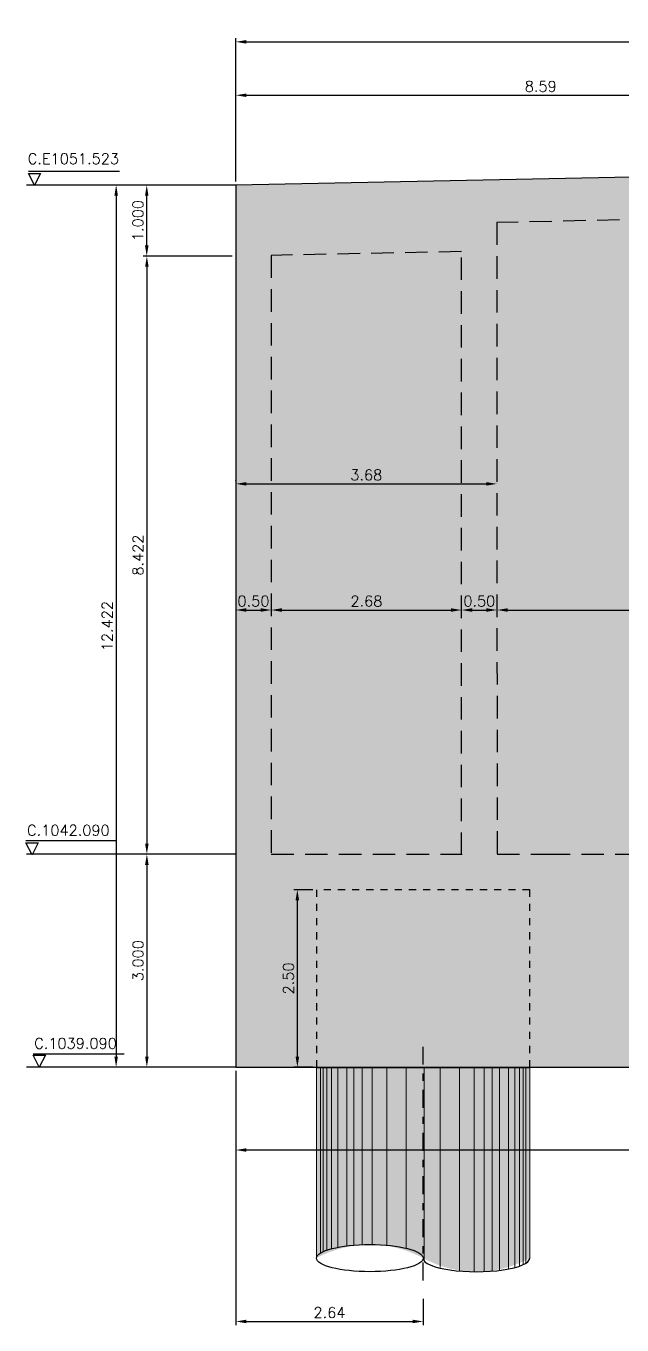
# Model space of a CAD drawing. Header units: metres. Extents: x 1080427 to 1081241, y 976768 to 977191.
# Drawn here: x 1080815.93 to 1080824.33, y 977058.74 to 977077.03 of the extents above; entities that cross this region are included whole.
import ezdxf

# ---------------------------------------------------------------- set-up
doc = ezdxf.new("R2010")
doc.units = ezdxf.units.M
doc.header["$LTSCALE"] = 25.4
doc.linetypes.add('DASHDOT', pattern=[1, 0.5, -0.25, 0, -0.25])
doc.linetypes.add('HIDDEN', pattern=[0.375, 0.25, -0.125])
for name, color, linetype in [('CONTRAPESO', 3, 'Continuous'), ('COT', 1, 'Continuous'), ('DIMCONTRAPESO', 1, 'Continuous'), ('PROY', 9, 'HIDDEN'), ('PROYECC', 251, 'HIDDEN')]:
    doc.layers.add(name, color=color, linetype=linetype)
for name, color, linetype, lineweight in [('COTA', 1, 'Continuous', 30), ('EJEPILOTE', 145, 'DASHDOT', 30), ('OTROS', 8, 'Continuous', 5), ('SOLIDOREFCONT', 254, 'Continuous', 5)]:
    doc.layers.add(name, color=color, linetype=linetype, lineweight=lineweight)
doc.styles.add('romans', font='romans.shx')
doc.dimstyles.new('Copy 75', dxfattribs={"dimtxt": 0.15, "dimasz": 0.15, "dimexe": 0.05, "dimexo": 0.05, "dimgap": 0.05, "dimtad": 1, "dimzin": 0, "dimdsep": 46, "dimtxsty": 'romans', "dimcen": 0.002, "dimclrd": 1, "dimclre": 1, "dimclrt": 3, "dimadec": 4, "dimazin": 0, "dimtfac": 1, "dimtofl": 0, "dimtmove": 1, "dimatfit": 3, "dimfxl": 1, "dimtolj": 1, "dimtzin": 0, "dimarcsym": 1})

# ---------------------------------------------------------------- blocks, each defined once
blk = doc.blocks.new('PILOTE')
h = blk.add_hatch(color=256)
h.dxf.hatch_style = 1
h.set_gradient(color1=(51, 51, 51), color2=(173, 173, 173), tint=1, name='INVCYLINDER')
edge = h.paths.add_edge_path()
edge.add_line((1080656.416834545, 977060.1590362525), (1080656.416834545, 977062.8369320101))
edge.add_line((1080656.416834545, 977062.8369320101), (1080659.417876804, 977062.8369320101))
edge.add_line((1080659.417876804, 977062.8369320101), (1080659.417876804, 977060.1590362525))
edge.add_arc((1080658.66761624, 977061.5370580803), 1.569023604932751, 241.43402734232131, 298.56597265767874, ccw=False)
edge.add_arc((1080657.16709511, 977058.7797854457), 1.570103086822714, 61.45547212311708, 118.5445278768829)
at = {"layer": 'COT'}
blk.add_ellipse((1080657.16709511, 977060.1590362525), major_axis=(0.7502605647517244, 0), ratio=0.2543813295763042, dxfattribs=at)
blk.add_ellipse((1080658.66761624, 977060.1590362525), major_axis=(0.7502605647517244, 0), ratio=0.2543813295763042, start_param=3.141592653589792, end_param=6.283185307179586, dxfattribs=at)
at = {"layer": 'EJEPILOTE', "ltscale": 0.02}
blk.add_line((1080657.918716831, 977059.8447110992), (1080657.918716831, 977063.1356790137), dxfattribs=at)
at = {"layer": 'OTROS'}
for p, q in [((1080656.472292364, 977062.8369320101), (1080656.472292364, 977060.2310491129)), ((1080656.510527515, 977062.8369320101), (1080656.510527515, 977060.2513910077)), ((1080656.561507698, 977062.8369320101), (1080656.561507698, 977060.2717001326)), ((1080656.625232968, 977062.8369320101), (1080656.625232968, 977060.2910394119)), ((1080656.714448302, 977062.8369320101), (1080656.714448302, 977060.3112408698)), ((1080656.841898815, 977062.8369320101), (1080656.841898815, 977060.3310285627)), ((1080656.943859208, 977062.8369320101), (1080656.943859208, 977060.3412444418)), ((1080657.058564661, 977062.8369320101), (1080657.058564661, 977060.3478811213)), ((1080657.198760206, 977062.8369320101), (1080657.198760206, 977060.3497184741)), ((1080657.405764051, 977062.8369320101), (1080657.405764051, 977060.3399741807)), ((1080657.679471079, 977062.8369320101), (1080657.679471079, 977060.2984506316)), ((1080657.932716831, 977062.8369320101), (1080657.932716831, 977060.1206139127)), ((1080658.155240271, 977062.8369320101), (1080658.155240271, 977060.0266473495)), ((1080658.428947299, 977062.8369320101), (1080658.428947299, 977059.9780983244)), ((1080658.635951144, 977062.8369320101), (1080658.635951144, 977059.968354031)), ((1080658.776146688, 977062.8369320101), (1080658.776146688, 977059.9701913837)), ((1080658.890852141, 977062.8369320101), (1080658.890852141, 977059.9768280633)), ((1080658.992812535, 977062.8369320101), (1080658.992812535, 977059.9870439423)), ((1080659.120263048, 977062.8369320101), (1080659.120263048, 977060.0068316353)), ((1080659.209478382, 977062.8369320101), (1080659.209478382, 977060.0266473495)), ((1080659.273203652, 977062.8369320101), (1080659.273203652, 977060.0463723725)), ((1080659.324183835, 977062.8369320101), (1080659.324183835, 977060.0666814975)), ((1080659.362418986, 977062.8369320101), (1080659.362418986, 977060.0870233923)), ((1080656.625232968, 977060.0270330932), (1080656.625232968, 977060.0266473495))]:
    blk.add_line(p, q, dxfattribs=at)
blk.add_lwpolyline([(1080656.416834545, 977060.1590362525), (1080656.416834545, 977062.8369320101), (1080659.417876804, 977062.8369320101), (1080659.417876804, 977060.1590362525)], dxfattribs=at)
blk = doc.blocks.new('*D259')
at = {"layer": 'COTA', "color": 1, "lineweight": -2, "transparency": 16777216}
for p, q in [((1080818.887870667, 977074.8403397719), (1080818.887870667, 977076.8566790834)), ((1080819.037870667, 977076.8066790834), (1080835.917961433, 977076.8066790834)), ((1080836.067961433, 977075.1838015871), (1080836.067961433, 977076.8566790834))]:
    blk.add_line(p, q, dxfattribs=at)
at = {"layer": 'COTA', "color": 1, "transparency": 16777216}
for points in [[(1080819.037870667, 977076.8316790834), (1080819.037870667, 977076.7816790834), (1080818.887870667, 977076.8066790834)], [(1080835.917961433, 977076.8316790834), (1080835.917961433, 977076.7816790834), (1080836.067961433, 977076.8066790834)]]:
    blk.add_solid(points, dxfattribs=at)
at = {"layer": 'Defpoints', "color": 0, "transparency": 16777216}
for p in [(1080836.067961433, 977076.8066790834), (1080836.067961433, 977075.133801587), (1080818.887870667, 977074.7903397719)]:
    blk.add_point(p, dxfattribs=at)
at = {"layer": 'COTA', "color": 3, "transparency": 16777216, "insert": (1080827.47791605, 977076.9316790834), "char_height": 0.15, "attachment_point": 5, "style": 'romans'}
blk.add_mtext('\\A1;17.18', dxfattribs=at)
blk = doc.blocks.new('*D262')
at = {"layer": 'COTA', "color": 1, "lineweight": -2, "transparency": 16777216}
blk.add_line((1080819.037870667, 977068.8062600595), (1080819.237892481, 977068.8062600595), dxfattribs=at)
at = {"layer": 'COTA', "color": 1, "transparency": 16777216}
for points in [[(1080819.037870667, 977068.8312600595), (1080819.037870667, 977068.7812600594), (1080818.887870667, 977068.8062600595)], [(1080819.237892481, 977068.8312600595), (1080819.237892481, 977068.7812600594), (1080819.387892481, 977068.8062600595)]]:
    blk.add_solid(points, dxfattribs=at)
at = {"layer": 'Defpoints', "color": 0, "transparency": 16777216}
for p in [(1080818.887870667, 977068.8062600595), (1080819.387892481, 977068.8062600595), (1080819.387892481, 977068.8062600595)]:
    blk.add_point(p, dxfattribs=at)
at = {"layer": 'COTA', "color": 3, "transparency": 16777216, "insert": (1080819.137881574, 977068.9312600595), "char_height": 0.15, "attachment_point": 5, "style": 'romans'}
blk.add_mtext('\\A1;0.50', dxfattribs=at)
blk = doc.blocks.new('*D263')
at = {"layer": 'COTA', "color": 1, "lineweight": -2, "transparency": 16777216}
for p, q in [((1080819.387892481, 977068.7562600594), (1080819.387892481, 977068.7562192818)), ((1080819.537892481, 977068.8062192819), (1080821.91785715, 977068.8062192819))]:
    blk.add_line(p, q, dxfattribs=at)
at = {"layer": 'COTA', "color": 1, "transparency": 16777216}
for points in [[(1080819.537892481, 977068.8312192819), (1080819.537892481, 977068.7812192818), (1080819.387892481, 977068.8062192819)], [(1080821.91785715, 977068.8312192819), (1080821.91785715, 977068.7812192818), (1080822.06785715, 977068.8062192819)]]:
    blk.add_solid(points, dxfattribs=at)
at = {"layer": 'Defpoints', "color": 0, "transparency": 16777216}
for p in [(1080819.387892481, 977068.8062600595), (1080822.06785715, 977068.8062192819), (1080822.06785715, 977068.8062192819)]:
    blk.add_point(p, dxfattribs=at)
at = {"layer": 'COTA', "color": 3, "transparency": 16777216, "insert": (1080820.727874816, 977068.9312192819), "char_height": 0.15, "attachment_point": 5, "style": 'romans'}
blk.add_mtext('\\A1;2.68', dxfattribs=at)
blk = doc.blocks.new('*D264')
at = {"layer": 'COTA', "color": 1, "lineweight": -2, "transparency": 16777216}
blk.add_line((1080822.21785715, 977068.8062192819), (1080822.417878964, 977068.8062192819), dxfattribs=at)
at = {"layer": 'COTA', "color": 1, "transparency": 16777216}
for points in [[(1080822.21785715, 977068.8312192819), (1080822.21785715, 977068.7812192818), (1080822.06785715, 977068.8062192819)], [(1080822.417878964, 977068.8312192819), (1080822.417878964, 977068.7812192818), (1080822.567878964, 977068.8062192819)]]:
    blk.add_solid(points, dxfattribs=at)
at = {"layer": 'Defpoints', "color": 0, "transparency": 16777216}
for p in [(1080822.06785715, 977068.8062192819), (1080822.567878964, 977068.8062192819), (1080822.567878964, 977068.8062192819)]:
    blk.add_point(p, dxfattribs=at)
at = {"layer": 'COTA', "color": 3, "transparency": 16777216, "insert": (1080822.317868057, 977068.9312192819), "char_height": 0.15, "attachment_point": 5, "style": 'romans'}
blk.add_mtext('\\A1;0.50', dxfattribs=at)
blk = doc.blocks.new('*D265')
at = {"layer": 'COTA', "color": 1, "lineweight": -2, "transparency": 16777216}
for p, q in [((1080822.567878964, 977068.7562192818), (1080822.567878964, 977068.7560949981)), ((1080822.717878964, 977068.8060949981), (1080832.237855628, 977068.8060949981))]:
    blk.add_line(p, q, dxfattribs=at)
at = {"layer": 'COTA', "color": 1, "transparency": 16777216}
for points in [[(1080822.717878964, 977068.8310949982), (1080822.717878964, 977068.7810949981), (1080822.567878964, 977068.8060949981)], [(1080832.237855628, 977068.8310949982), (1080832.237855628, 977068.7810949981), (1080832.387855628, 977068.8060949981)]]:
    blk.add_solid(points, dxfattribs=at)
at = {"layer": 'Defpoints', "color": 0, "transparency": 16777216}
for p in [(1080822.567878964, 977068.8062192819), (1080832.387855628, 977068.8060949981), (1080832.387855628, 977068.8060949981)]:
    blk.add_point(p, dxfattribs=at)
at = {"layer": 'COTA', "color": 3, "transparency": 16777216, "insert": (1080827.477867296, 977068.9310949981), "char_height": 0.15, "attachment_point": 5, "style": 'romans'}
blk.add_mtext('\\A1;9.82', dxfattribs=at)
blk = doc.blocks.new('*D269')
at = {"layer": 'COTA', "color": 1, "lineweight": -2, "transparency": 16777216}
for p, q in [((1080818.887870667, 977062.3180987905), (1080818.887870667, 977061.1520872739)), ((1080836.067871102, 977062.31750519), (1080836.067871102, 977061.1520872739)), ((1080835.917871102, 977061.2020872739), (1080819.037870667, 977061.2020872739))]:
    blk.add_line(p, q, dxfattribs=at)
at = {"layer": 'COTA', "color": 1, "transparency": 16777216}
for points in [[(1080819.037870667, 977061.227087274), (1080819.037870667, 977061.1770872739), (1080818.887870667, 977061.2020872739)], [(1080835.917871102, 977061.227087274), (1080835.917871102, 977061.1770872739), (1080836.067871102, 977061.2020872739)]]:
    blk.add_solid(points, dxfattribs=at)
at = {"layer": 'Defpoints', "color": 0, "transparency": 16777216}
for p in [(1080818.887870667, 977062.3680987905), (1080836.067871102, 977062.3675051901), (1080818.887870667, 977061.2020872739)]:
    blk.add_point(p, dxfattribs=at)
at = {"layer": 'COTA', "color": 3, "transparency": 16777216, "insert": (1080828.132768152, 977061.3276808744), "char_height": 0.15, "attachment_point": 5, "style": 'romans'}
blk.add_mtext('\\A1;17.18', dxfattribs=at)
blk = doc.blocks.new('*D270')
at = {"layer": 'Defpoints', "color": 0, "transparency": 16777216}
for p in [(1080827.477870667, 977076.0546435826), (1080827.477870667, 977076.0546435826), (1080818.887870667, 977074.7903397719)]:
    blk.add_point(p, dxfattribs=at)
at = {"layer": 'DIMCONTRAPESO', "color": 1, "lineweight": -2, "transparency": 16777216}
for p, q in [((1080818.887870667, 977074.8403397719), (1080818.887870667, 977076.1046435826)), ((1080819.037870667, 977076.0546435826), (1080827.327870667, 977076.0546435826))]:
    blk.add_line(p, q, dxfattribs=at)
at = {"layer": 'DIMCONTRAPESO', "color": 1, "transparency": 16777216}
for points in [[(1080819.037870667, 977076.0796435826), (1080819.037870667, 977076.0296435825), (1080818.887870667, 977076.0546435826)], [(1080827.327870667, 977076.0796435826), (1080827.327870667, 977076.0296435825), (1080827.477870667, 977076.0546435826)]]:
    blk.add_solid(points, dxfattribs=at)
at = {"layer": 'DIMCONTRAPESO', "color": 3, "transparency": 16777216, "insert": (1080823.182870667, 977076.1796435826), "char_height": 0.15, "attachment_point": 5, "style": 'romans'}
blk.add_mtext('\\A1;8.59', dxfattribs=at)
blk = doc.blocks.new('*D258')
at = {"layer": 'Defpoints', "color": 0, "transparency": 16777216}
for p in [(1080818.887874149, 977070.5799661406), (1080822.564427103, 977070.5826604671), (1080822.564427103, 977070.5826604671)]:
    blk.add_point(p, dxfattribs=at)
at = {"layer": 'DIMCONTRAPESO', "color": 1, "lineweight": -2, "transparency": 16777216}
for p, q in [((1080818.887874149, 977070.6299661406), (1080818.887874149, 977070.6326604672)), ((1080819.037874149, 977070.5826604671), (1080822.414427103, 977070.5826604671))]:
    blk.add_line(p, q, dxfattribs=at)
at = {"layer": 'DIMCONTRAPESO', "color": 1, "transparency": 16777216}
for points in [[(1080819.037874149, 977070.6076604672), (1080819.037874149, 977070.5576604671), (1080818.887874149, 977070.5826604671)], [(1080822.414427103, 977070.6076604672), (1080822.414427103, 977070.5576604671), (1080822.564427103, 977070.5826604671)]]:
    blk.add_solid(points, dxfattribs=at)
at = {"layer": 'DIMCONTRAPESO', "color": 3, "transparency": 16777216, "insert": (1080820.726150626, 977070.7076604671), "char_height": 0.15, "attachment_point": 5, "style": 'romans'}
blk.add_mtext('\\A1;3.68', dxfattribs=at)
blk = doc.blocks.new('*D1005')
at = {"layer": 'COTA', "color": 1, "lineweight": -2, "transparency": 16777216}
for p, q in [((1080818.837927116, 977074.7903409009), (1080817.585223406, 977074.7903409009)), ((1080817.635223406, 977073.9398671847), (1080817.635223406, 977074.6403409009)), ((1080818.837891139, 977073.7898671847), (1080817.585223406, 977073.7898671847))]:
    blk.add_line(p, q, dxfattribs=at)
at = {"layer": 'COTA', "color": 1, "transparency": 16777216}
for points in [[(1080817.610223406, 977074.6403409009), (1080817.660223406, 977074.6403409009), (1080817.635223406, 977074.7903409009)], [(1080817.610223406, 977073.9398671847), (1080817.660223406, 977073.9398671847), (1080817.635223406, 977073.7898671847)]]:
    blk.add_solid(points, dxfattribs=at)
at = {"layer": 'Defpoints', "color": 0, "transparency": 16777216}
for p in [(1080817.635223406, 977074.7903409009), (1080818.887927116, 977074.7903409009), (1080818.887891139, 977073.7898671847)]:
    blk.add_point(p, dxfattribs=at)
at = {"layer": 'COTA', "color": 3, "transparency": 16777216, "insert": (1080817.510223405, 977074.2901040429), "char_height": 0.15, "attachment_point": 5, "rotation": 90, "style": 'romans'}
blk.add_mtext('\\A1;1.000', dxfattribs=at)
blk = doc.blocks.new('*D1006')
at = {"layer": 'COTA', "color": 1, "lineweight": -2, "transparency": 16777216}
for p, q in [((1080818.837892513, 977065.3678019904), (1080817.586890072, 977065.3678019904)), ((1080817.636890072, 977065.2178019903), (1080817.636890072, 977062.5180710794)), ((1080818.834436041, 977062.3680710794), (1080817.586890072, 977062.3680710794))]:
    blk.add_line(p, q, dxfattribs=at)
at = {"layer": 'COTA', "color": 1, "transparency": 16777216}
for points in [[(1080817.611890072, 977065.2178019903), (1080817.661890072, 977065.2178019903), (1080817.636890072, 977065.3678019904)], [(1080817.611890072, 977062.5180710794), (1080817.661890072, 977062.5180710794), (1080817.636890072, 977062.3680710794)]]:
    blk.add_solid(points, dxfattribs=at)
at = {"layer": 'Defpoints', "color": 0, "transparency": 16777216}
for p in [(1080818.887892513, 977065.3678019904), (1080817.636890072, 977062.3680710794), (1080818.884436041, 977062.3680710794)]:
    blk.add_point(p, dxfattribs=at)
at = {"layer": 'COTA', "color": 3, "transparency": 16777216, "insert": (1080817.511890072, 977063.8679365349), "char_height": 0.15, "attachment_point": 5, "rotation": 90, "style": 'romans'}
blk.add_mtext('\\A1;3.000', dxfattribs=at)
blk = doc.blocks.new('*D1012')
at = {"layer": 'COTA', "color": 1, "lineweight": -2, "transparency": 16777216}
for p, q in [((1080818.837891139, 977073.7898671847), (1080817.586890072, 977073.7898671847)), ((1080817.636890072, 977073.6398671847), (1080817.636890072, 977065.5178019904)), ((1080818.837892513, 977065.3678019904), (1080817.586890072, 977065.3678019904))]:
    blk.add_line(p, q, dxfattribs=at)
at = {"layer": 'COTA', "color": 1, "transparency": 16777216}
for points in [[(1080817.611890072, 977073.6398671847), (1080817.661890072, 977073.6398671847), (1080817.636890072, 977073.7898671847)], [(1080817.611890072, 977065.5178019904), (1080817.661890072, 977065.5178019904), (1080817.636890072, 977065.3678019904)]]:
    blk.add_solid(points, dxfattribs=at)
at = {"layer": 'Defpoints', "color": 0, "transparency": 16777216}
for p in [(1080818.887891139, 977073.7898671847), (1080817.636890072, 977065.3678019904), (1080818.887892513, 977065.3678019904)]:
    blk.add_point(p, dxfattribs=at)
at = {"layer": 'COTA', "color": 3, "transparency": 16777216, "insert": (1080817.511890072, 977069.5788345876), "char_height": 0.15, "attachment_point": 5, "rotation": 90, "style": 'romans'}
blk.add_mtext('\\A1;8.422', dxfattribs=at)
blk = doc.blocks.new('*D1007')
at = {"layer": 'COTA', "color": 1, "lineweight": -2, "transparency": 16777216}
for p, q in [((1080818.837870667, 977074.7903397719), (1080817.154293599, 977074.7903397719)), ((1080817.204293599, 977074.6403397719), (1080817.204293599, 977062.5180710794)), ((1080818.834436041, 977062.3680710794), (1080817.154293599, 977062.3680710794))]:
    blk.add_line(p, q, dxfattribs=at)
at = {"layer": 'COTA', "color": 1, "transparency": 16777216}
for points in [[(1080817.179293599, 977074.6403397719), (1080817.229293599, 977074.6403397719), (1080817.204293599, 977074.7903397719)], [(1080817.179293599, 977062.5180710794), (1080817.229293599, 977062.5180710794), (1080817.204293599, 977062.3680710794)]]:
    blk.add_solid(points, dxfattribs=at)
at = {"layer": 'Defpoints', "color": 0, "transparency": 16777216}
for p in [(1080818.887870667, 977074.7903397719), (1080817.204293599, 977062.3680710794), (1080818.884436041, 977062.3680710794)]:
    blk.add_point(p, dxfattribs=at)
at = {"layer": 'COTA', "color": 3, "transparency": 16777216, "insert": (1080817.079293599, 977068.5792054258), "char_height": 0.15, "attachment_point": 5, "rotation": 90, "style": 'romans'}
blk.add_mtext('\\A1;12.422', dxfattribs=at)
blk = doc.blocks.new('*D1086')
at = {"layer": 'COTA', "color": 1, "lineweight": -2, "transparency": 16777216}
for p, q in [((1080819.975988381, 977064.8680749683), (1080819.705754271, 977064.8680749683)), ((1080819.755754272, 977062.5180749682), (1080819.755754272, 977064.7180749683)), ((1080819.975988381, 977062.3680749682), (1080819.705754271, 977062.3680749682))]:
    blk.add_line(p, q, dxfattribs=at)
at = {"layer": 'COTA', "color": 1, "transparency": 16777216}
for points in [[(1080819.730754272, 977064.7180749683), (1080819.780754271, 977064.7180749683), (1080819.755754272, 977064.8680749683)], [(1080819.730754272, 977062.5180749682), (1080819.780754271, 977062.5180749682), (1080819.755754272, 977062.3680749682)]]:
    blk.add_solid(points, dxfattribs=at)
at = {"layer": 'Defpoints', "color": 0, "transparency": 16777216}
for p in [(1080819.755754272, 977064.8680749683), (1080820.025988381, 977064.8680749683), (1080820.025988381, 977062.3680749682)]:
    blk.add_point(p, dxfattribs=at)
at = {"layer": 'COTA', "color": 3, "transparency": 16777216, "insert": (1080819.630754271, 977063.6180749683), "char_height": 0.15, "attachment_point": 5, "rotation": 90, "style": 'romans'}
blk.add_mtext('\\A1;2.50', dxfattribs=at)
blk = doc.blocks.new('*D1128')
at = {"layer": 'COTA', "color": 1, "lineweight": -2, "transparency": 16777216}
for p, q in [((1080818.887870667, 977062.3180710793), (1080818.887870667, 977058.738044517)), ((1080821.527870667, 977059.1088187227), (1080821.527870667, 977058.738044517)), ((1080819.037870667, 977058.788044517), (1080821.377870667, 977058.788044517))]:
    blk.add_line(p, q, dxfattribs=at)
at = {"layer": 'COTA', "color": 1, "transparency": 16777216}
for points in [[(1080819.037870667, 977058.8130445171), (1080819.037870667, 977058.763044517), (1080818.887870667, 977058.788044517)], [(1080821.377870667, 977058.8130445171), (1080821.377870667, 977058.763044517), (1080821.527870667, 977058.788044517)]]:
    blk.add_solid(points, dxfattribs=at)
at = {"layer": 'Defpoints', "color": 0, "transparency": 16777216}
for p in [(1080818.887870667, 977062.3680710794), (1080821.527870667, 977059.1588187227), (1080821.527870667, 977058.788044517)]:
    blk.add_point(p, dxfattribs=at)
at = {"layer": 'COTA', "color": 3, "transparency": 16777216, "insert": (1080820.207870667, 977058.913044517), "char_height": 0.15, "attachment_point": 5, "style": 'romans'}
blk.add_mtext('\\A1;2.64', dxfattribs=at)

msp = doc.modelspace()

# ---------------------------------------------------------------- hatches: boundary and pattern name
at = {"layer": 'SOLIDOREFCONT', "true_color": 0x5b5b5b, "transparency": 33554546}
h = msp.add_hatch(dxfattribs=at)
h.set_pattern_fill('AR-CONC', color=251, scale=0.005)
h.set_pattern_definition([(49.99999999999999, (0, 0), (0.91092334498002, -0.07969542769451543), [0.09525, -1.04775]), (355, (0, 0), (-0.1762171071248467, 0.9552842261951757), [0.0762, -0.83820292085]), (100.4514447, (0.075910035, -0.0066412675), (0.7347062354517664, 0.8755887595609755), [0.080950044, -0.8904512229999999]), (46.18420000000002, (0, 0.254), (1.35539520446065, -0.2102116396636357), [0.142875, -1.571625]), (96.63555760999996, (0.1129495, 0.2364825), (1.187020670257515, 1.237130622988608), [0.1214251157, -1.3356780408]), (351.1841511700001, (0, 0.254), (1.187020670324885, 1.237130622927663), [0.11429983535, -1.2572986596]), (21, (0.127, 0.1905), (0.7580719563456624, -0.5113259909354381), [0.09525, -1.04775]), (326.0000000000001, (0.127, 0.1905), (0.3090101417382354, 0.9209398306115963), [0.0762, -0.8382]), (71.45144499999999, (0.190172663, 0.1478895005), (1.067082096393581, 0.4096138444295262), [0.08095004400000001, -0.8904496879999999]), (37.50000000000001, (0, 0), (0.01544301625295908, 0.4227751943657655), [0, -0.82804, 0, -0.8509000000000001, 0, -0.8413750000000001]), (7.499999999999999, (0, 0), (0.3340983125515287, 0.5009028740905975), [0, -0.48514, 0, -0.80899, 0, -0.320675]), (327.5, (-0.28321, 0), (0.677952975834357, -0.02864371996336722), [0, -0.3175, 0, -0.9906, 0, -1.31445]), (317.5, (-0.41021, 0), (0.7406459069300902, 0.1271324551666652), [0, -0.41275, 0, -0.65786, 0, -0.93345])])
h.paths.add_polyline_path([(1080836.061001415, 977075.1338023867), (1080818.887870667, 977074.7903397719), (1080818.887870667, 977065.3581397717), (1080818.887870667, 977062.3680987905), (1080836.067871102, 977062.3675051901), (1080836.067871102, 977065.3575461713), (1080836.067870667, 977065.3581397717)])

# ---------------------------------------------------------------- linework, layer by layer
at = {"layer": 'CONTRAPESO'}
msp.add_lwpolyline([(1080836.061001415, 977075.1338023867), (1080818.887870667, 977074.7903397719), (1080818.887870667, 977065.3581397717), (1080818.887870667, 977065.3581397717), (1080818.887870667, 977062.3680987905), (1080836.067871102, 977062.3675051901), (1080836.067871102, 977065.3575461713), (1080836.067870667, 977065.3581397717)], close=True, dxfattribs=at)
at = {"layer": 'COTA', "color": 2}
for points in [[(1080815.968396233, 977074.9537581877), (1080816.140495305, 977074.9537581877), (1080816.054445769, 977074.7863466259), (1080816.054445769, 977074.7863466259)], [(1080815.934692883, 977065.5271971014), (1080816.106791955, 977065.5271971014), (1080816.020742419, 977065.3597855396), (1080816.020742419, 977065.3597855396)], [(1080816.035142302, 977062.5369710551), (1080816.207241374, 977062.5369710551), (1080816.121191838, 977062.3695594933), (1080816.121191838, 977062.3695594933)]]:
    msp.add_lwpolyline(points, close=True, dxfattribs=at)
for points in [[(1080815.971971713, 977074.9850352053), (1080817.252933522, 977074.9850352053)], [(1080818.887870667, 977074.7903397719), (1080815.943783323, 977074.7903397719)], [(1080815.934692883, 977065.5584741189), (1080817.215654692, 977065.5584741189)], [(1080818.887870667, 977065.3678019904), (1080815.943783323, 977065.3678019904)], [(1080816.035142302, 977062.558316765), (1080817.316104111, 977062.558316765)], [(1080818.887870667, 977062.3680710794), (1080815.943783323, 977062.3680710794)]]:
    msp.add_lwpolyline(points, dxfattribs=at)
at = {"layer": 'PROY', "color": 252, "ltscale": 0.05}
for points in [[(1080831.67650951, 977065.3678019904), (1080831.67650951, 977065.3678019904), (1080832.387756188, 977065.3678019904), (1080832.387756188, 977074.4602174943), (1080822.566401654, 977074.2637904036), (1080822.567136161, 977065.3678019904), (1080823.279231823, 977065.3678019904), (1080823.279231823, 977065.3678019904), (1080831.67650951, 977065.3678019904)], [(1080822.067818092, 977065.3581397717), (1080822.066655728, 977073.8537154931), (1080819.387870667, 977073.8001397919), (1080819.387870667, 977065.3678019905), (1080822.067818092, 977065.3678019904), (1080822.067818092, 977065.3581397717)]]:
    msp.add_lwpolyline(points, dxfattribs=at)
at = {"layer": 'PROYECC', "color": 14, "ltscale": 0.01}
msp.add_lwpolyline([(1080820.025988381, 977062.3680749682), (1080823.02703064, 977062.3680749682), (1080823.02703064, 977064.8680749683), (1080820.025988381, 977064.8680749683)], close=True, dxfattribs=at)

# ---------------------------------------------------------------- block references
at = {"layer": 'DIMCONTRAPESO'}
msp.add_blockref('PILOTE', (163.6091538358014, -0.4792583241360262), dxfattribs=at)

# ---------------------------------------------------------------- texts
at = {"layer": 'COTA', "color": 3, "char_height": 0.15, "attachment_point": 1, "style": 'romans'}
for s, insert in [('C.E1051.523', (1080815.959629611, 977075.2362247285)), ('C.1042.090', (1080815.949666331, 977065.7790569586)), ('C.1039.090', (1080816.050115749, 977062.7788996047))]:
    msp.add_mtext(s, dxfattribs=dict(at, insert=insert))

# ---------------------------------------------------------------- dimensions: what is measured, and where the dimension line sits
at = {"layer": 'COTA', "color": 4}
dim = msp.add_linear_dim(base=(1080836.067961433, 977076.8066790834), p1=(1080818.887870667, 977074.7903397719), p2=(1080836.067961433, 977075.133801587), dimstyle='Copy 75', dxfattribs=at)
dim.commit()
dim.dimension.update_dxf_attribs({"geometry": '*D259', "text_midpoint": (1080827.47791605, 977076.9316790834)})
at = {"layer": 'COTA', "color": 2}
for base, p1, p2, picture, middle in [((1080817.204293599, 977062.3680710794), (1080818.887870667, 977074.7903397719), (1080818.884436041, 977062.3680710794), '*D1007', (1080817.079293599, 977068.5792054258)), ((1080817.635223406, 977074.7903409009), (1080818.887891139, 977073.7898671847), (1080818.887927116, 977074.7903409009), '*D1005', (1080817.510223405, 977074.2901040429)), ((1080817.636890072, 977065.3678019904), (1080818.887891139, 977073.7898671847), (1080818.887892513, 977065.3678019904), '*D1012', (1080817.511890072, 977069.5788345876)), ((1080817.636890072, 977062.3680710794), (1080818.887892513, 977065.3678019904), (1080818.884436041, 977062.3680710794), '*D1006', (1080817.511890072, 977063.8679365349))]:
    dim = msp.add_linear_dim(base=base, p1=p1, p2=p2, angle=90, dimstyle='Copy 75', override={"dimdec": 3}, dxfattribs=at)
    dim.commit()
    dim.dimension.update_dxf_attribs({"geometry": picture, "text_midpoint": middle})
at = {"layer": 'COTA'}
for base, p1, p2, picture, middle in [((1080819.387892481, 977068.8062600595), (1080818.887870667, 977068.8062600595), (1080819.387892481, 977068.8062600595), '*D262', (1080819.137881574, 977068.8062600595)), ((1080822.06785715, 977068.8062192819), (1080819.387892481, 977068.8062600595), (1080822.06785715, 977068.8062192819), '*D263', (1080820.727874816, 977068.8062192819)), ((1080822.567878964, 977068.8062192819), (1080822.06785715, 977068.8062192819), (1080822.567878964, 977068.8062192819), '*D264', (1080822.317868057, 977068.8062192819)), ((1080832.387855628, 977068.8060949981), (1080822.567878964, 977068.8062192819), (1080832.387855628, 977068.8060949981), '*D265', (1080827.477867296, 977068.8060949981))]:
    dim = msp.add_linear_dim(base=base, p1=p1, p2=p2, dimstyle='Copy 75', dxfattribs=at)
    dim.commit()
    dim.dimension.update_dxf_attribs({"geometry": picture, "text_midpoint": middle, "dimtype": 160})
at = {"layer": 'COTA', "color": 2}
dim = msp.add_linear_dim(base=(1080819.755754272, 977064.8680749683), p1=(1080820.025988381, 977062.3680749682), p2=(1080820.025988381, 977064.8680749683), angle=90, dimstyle='Copy 75', dxfattribs=at)
dim.commit()
dim.dimension.update_dxf_attribs({"geometry": '*D1086', "text_midpoint": (1080819.630754271, 977063.6180749683)})
at = {"layer": 'COTA', "color": 4}
dim = msp.add_linear_dim(base=(1080818.887870667, 977061.2020872739), p1=(1080836.067871102, 977062.3675051901), p2=(1080818.887870667, 977062.3680987905), dimstyle='Copy 75', dxfattribs=at)
dim.commit()
dim.dimension.update_dxf_attribs({"geometry": '*D269', "text_midpoint": (1080828.132768152, 977061.2026808744), "dimtype": 160})
at = {"layer": 'COTA', "color": 2}
dim = msp.add_linear_dim(base=(1080821.527870667, 977058.788044517), p1=(1080818.887870667, 977062.3680710794), p2=(1080821.527870667, 977059.1588187227), dimstyle='Copy 75', dxfattribs=at)
dim.commit()
dim.dimension.update_dxf_attribs({"geometry": '*D1128', "text_midpoint": (1080820.207870667, 977058.913044517)})
at = {"layer": 'DIMCONTRAPESO', "color": 2}
for base, p1, p2, picture, middle in [((1080827.477870667, 977076.0546435826), (1080818.887870667, 977074.7903397719), (1080827.477870667, 977076.0546435826), '*D270', (1080823.182870667, 977076.1796435826)), ((1080822.564427103, 977070.5826604671), (1080818.887874149, 977070.5799661406), (1080822.564427103, 977070.5826604671), '*D258', (1080820.726150626, 977070.7076604671))]:
    dim = msp.add_linear_dim(base=base, p1=p1, p2=p2, dimstyle='Copy 75', dxfattribs=at)
    dim.commit()
    dim.dimension.update_dxf_attribs({"geometry": picture, "text_midpoint": middle})

doc.saveas('drawing.dxf')
